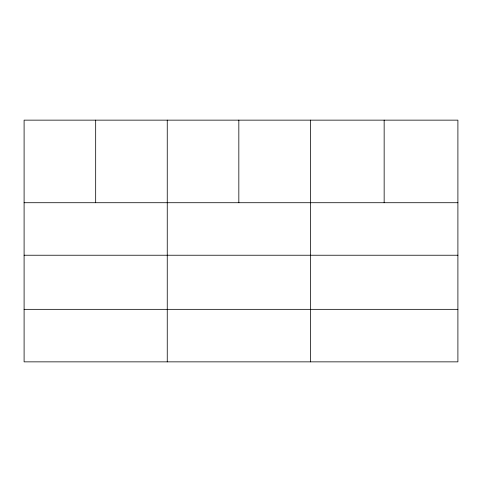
<?xml version="1.0" encoding="UTF-8"?>
<svg xmlns="http://www.w3.org/2000/svg" width="482" height="482" viewBox="0 0 482 482"><rect width="100%" height="100%" fill="white"/><g stroke="black" fill="none" stroke-linecap="round" stroke-linejoin="round"><path stroke-width="0.72" d="M457.9 255.231L457.9 120.145L24.1 120.145L24.1 361.855L457.9 361.855L457.9 255.231L24.1 255.231M24.1 202.717L457.9 202.717M24.1 309.342L457.9 309.342M384.154 120.145L384.154 202.717M310.408 120.145L310.408 361.855M238.831 120.145L238.831 202.717M167.254 120.145L167.254 361.855M95.677 120.145L95.677 202.717"/></g></svg>
